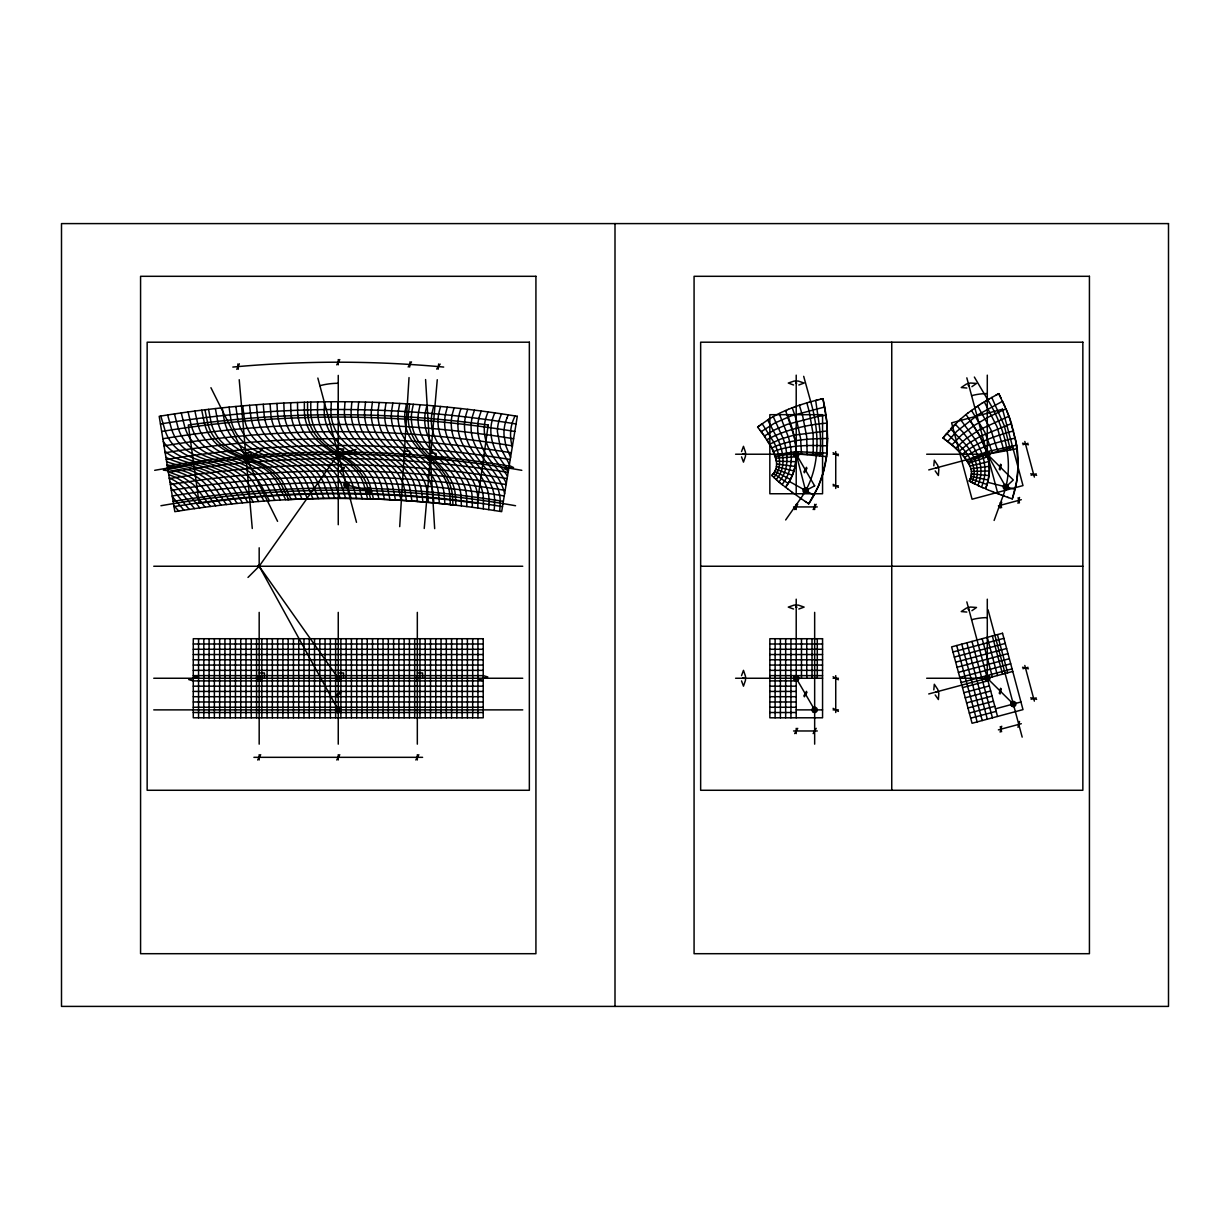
<?xml version="1.0" encoding="UTF-8"?>
<svg xmlns="http://www.w3.org/2000/svg" width="1230" height="1230" viewBox="0 0 1230 1230"><rect width="100%" height="100%" fill="white"/><g stroke="black" fill="none" stroke-linecap="round" stroke-linejoin="round"><path stroke-width="1.5" d="M310.79 402.072L310.775 410.882A39.606 39.606 0 0 0 313.665 425.765C324.12 453.486 362.343 456.745 370.23 486.25A39.591 39.591 0 0 1 370.645 487.741L373.505 498.98M820.348 399.273L822.962 398.674L826.745 421.137L827.698 439.402L826.514 456.591L823.301 472.289L818.073 486.988L808.725 503.839L806.327 502.194M827.206 426.026L826.852 453.947A124.261 124.261 0 0 1 825.991 460.082A118.188 118.188 0 0 1 824.669 466.893A113.099 113.099 0 0 1 822.962 473.535L822.716 474.349A109.163 109.163 0 0 1 820.871 479.977L820.579 480.761A106.964 106.964 0 0 1 818.734 485.45L813.999 495.244M477.824 508.052L477.855 500.856A39.591 39.591 0 0 0 477.84 499.303C477.624 468.753 441.462 455.976 438.31 426.533A39.606 39.606 0 0 1 439.264 411.389L440.555 406.469M317.648 401.933L317.509 410.513A39.606 39.606 0 0 0 320.2 425.442C330.286 453.286 368.447 457.053 375.95 486.665A39.591 39.591 0 0 1 376.349 488.172L378.994 499.18M483.298 508.82L483.436 501.84A39.591 39.591 0 0 0 483.421 500.287C483.621 469.737 447.643 456.484 444.876 426.979A39.606 39.606 0 0 1 446.044 411.865L447.351 407.13M988.336 490.032L985.522 488.879L988.29 480.1L989.366 471.274L988.859 461.834L986.768 452.363L979.403 435.097L966.027 414.51M324.489 401.826L324.243 410.19A39.606 39.606 0 0 0 326.734 425.149C336.451 453.132 374.566 457.406 381.669 487.126A39.591 39.591 0 0 1 382.038 488.633L384.483 499.411M488.771 509.635L488.987 502.855A39.591 39.591 0 0 0 489.017 501.302C489.617 470.752 453.809 457.007 451.456 427.487A39.606 39.606 0 0 1 452.809 412.373L454.147 407.822M954.295 446.921L963.782 456.376L969.501 465.063A25.984 25.984 0 0 1 969.947 466.093A22.155 22.155 0 0 1 970.87 468.784A18.02 18.02 0 0 1 971.377 471.398A15.606 15.606 0 0 1 971.469 473.596L971.408 474.519A14.345 14.345 0 0 1 971.3 475.441M826.514 456.591L801.514 454.316L800.592 438.464L796.809 421.229L792.258 407.776L788.43 409.313M972.33 423.704L980.448 437.05A99.522 99.522 0 0 1 982.693 441.601A87.96 87.96 0 0 1 984.846 446.721A77.521 77.521 0 0 1 986.583 451.748A68.972 68.972 0 0 1 987.905 456.684A62.115 62.115 0 0 1 988.812 461.527A56.841 56.841 0 0 1 989.304 466.308A53.028 53.028 0 0 1 989.381 470.982L989.366 471.567A50.492 50.492 0 0 1 989.043 475.579L987.121 484.528A50.415 50.415 0 0 1 985.753 488.341L982.924 487.772M787.707 488.894L785.524 487.234L788.492 482.96A51.199 51.199 0 0 0 789.368 481.484C800.914 461.342 796.025 436.589 787.877 416.171M979.126 486.081L969.225 480.961A15.283 15.283 0 0 0 970.378 478.701A14.453 14.453 0 0 0 971.131 476.348A14.268 14.268 0 0 0 971.408 474.519L971.469 473.596M331.331 401.749L330.993 409.898A39.606 39.606 0 0 0 333.269 424.888C342.617 453.009 380.67 457.791 387.373 487.603A39.591 39.591 0 0 1 387.727 489.11L389.971 499.688M494.245 510.481L494.552 503.885A39.591 39.591 0 0 0 494.598 502.332C495.598 471.797 459.989 457.575 458.021 428.025A39.606 39.606 0 0 1 459.59 412.942L460.927 408.56M338.173 401.733L337.743 409.667A39.606 39.606 0 0 0 339.818 424.688C348.782 452.917 386.774 458.221 393.077 488.11A39.591 39.591 0 0 1 393.416 489.632L395.46 499.98M499.718 511.342L500.103 504.946A39.591 39.591 0 0 0 500.164 503.393C501.579 472.889 466.155 458.19 464.586 428.609A39.606 39.606 0 0 1 466.355 413.541L467.707 409.329M399.704 526.64L409.021 377.595M409.682 367.063L410.021 361.805M409.359 456.607L409.698 451.349L404.424 451.026M807.188 454.608L806.665 436.496L802.744 416.355L799.362 405.224L794.442 406.961M345.015 401.749L344.492 409.467A39.606 39.606 0 0 0 346.368 424.519C354.963 452.871 392.862 458.682 398.766 488.648A39.591 39.591 0 0 1 399.089 490.17L400.949 500.303M351.857 401.81L351.242 409.313A39.606 39.606 0 0 0 352.918 424.396C361.128 452.855 398.951 459.174 404.47 489.217A39.591 39.591 0 0 1 404.747 490.755L406.454 500.656M424.227 528.485L437.265 379.716M438.188 369.215L438.649 363.957M435.635 458.713L436.096 453.47L430.838 453.009M813.261 455.069L813.138 434.159L809.171 411.343L806.849 402.856L800.745 404.762M358.699 401.918L358.007 409.206A39.606 39.606 0 0 0 359.483 424.304C367.309 452.886 405.039 459.713 410.144 489.817A39.591 39.591 0 0 1 410.42 491.354L411.942 501.056M741.536 451.579L743.474 446.321L745.442 452.04A29.781 29.781 0 0 1 745.442 456.392L743.474 462.126L741.536 456.853M741.536 675.624L743.474 670.35L745.442 676.085A29.781 29.781 0 0 1 745.442 680.436L743.474 686.171L741.536 680.897M365.541 402.072L364.772 409.144A39.606 39.606 0 0 0 366.048 424.258C373.49 452.932 411.127 460.266 415.817 490.447A39.591 39.591 0 0 1 416.078 491.985L417.431 501.471M819.687 455.746C822.562 437.357 817.673 416.924 815.736 400.411M372.382 402.256L371.537 409.129A39.606 39.606 0 0 0 372.598 424.258C379.655 453.04 417.201 460.866 421.49 491.108A39.591 39.591 0 0 1 421.721 492.646L422.92 501.917M379.209 402.487L378.302 409.16A39.606 39.606 0 0 0 379.163 424.304C385.836 453.163 423.274 461.496 427.164 491.8A39.591 39.591 0 0 1 427.363 493.338L428.424 502.394M386.036 402.763L385.067 409.236A39.606 39.606 0 0 0 385.728 424.381C392.016 453.332 429.332 462.173 432.822 492.523A39.591 39.591 0 0 1 433.006 494.06L433.913 502.901M392.862 403.086L391.847 409.344A39.606 39.606 0 0 0 392.309 424.504C398.197 453.532 435.389 462.88 438.464 493.261A39.591 39.591 0 0 1 438.633 494.814L439.402 503.439M399.688 403.44L398.612 409.498A39.606 39.606 0 0 0 398.874 424.673C404.378 453.778 441.447 463.618 444.122 494.045A39.591 39.591 0 0 1 444.261 495.582L444.891 504.008M406.515 403.84L405.393 409.713A39.606 39.606 0 0 0 405.439 424.873C410.559 454.055 447.489 464.371 449.75 494.844A39.591 39.591 0 0 1 449.873 496.397L450.395 504.608M413.326 404.286L412.158 409.959A39.606 39.606 0 0 0 412.019 425.119C416.739 454.362 453.532 465.186 455.377 495.675A39.591 39.591 0 0 1 455.484 497.228L455.884 505.238M420.137 404.762L418.938 410.251A39.606 39.606 0 0 0 418.584 425.411C422.92 454.716 459.559 466.032 461.004 496.551A39.591 39.591 0 0 1 461.096 498.089L461.373 505.884M426.948 405.3L425.718 410.589A39.606 39.606 0 0 0 425.165 425.734C429.101 455.1 465.586 466.908 466.616 497.443A39.591 39.591 0 0 1 466.693 498.98L466.846 506.576M1007.57 497.274L1012.229 498.903L1012.505 498.119L1016.549 482.283L1018.133 465.939L1016.164 442.047L1009.277 417.139M433.76 405.869L432.499 410.974A39.606 39.606 0 0 0 431.73 426.118C435.282 455.53 471.613 467.815 472.228 498.365A39.591 39.591 0 0 1 472.274 499.903L472.335 507.298M999.252 469.291L1000.59 464.187M1000.005 470.029L1001.343 464.925M999.252 693.32L1000.59 688.231M1000.005 694.058L1001.343 688.969M1000.144 508.082L1001.727 502.194M1017.979 503.301L1019.547 497.427M1000.144 732.111L1001.727 726.238M1017.979 727.345L1019.547 721.457M785.709 410.943L794.042 435.866A99.522 99.522 0 0 1 795.026 440.847A87.96 87.96 0 0 1 795.779 446.336A77.521 77.521 0 0 1 796.164 451.641A68.972 68.972 0 0 1 796.164 456.76A62.115 62.115 0 0 1 795.779 461.68A56.841 56.841 0 0 1 795.026 466.416A53.028 53.028 0 0 1 793.888 470.952L793.719 471.505A50.63 50.63 0 0 1 792.581 474.78L789.66 480.991M474.488 410.144L473.135 414.187A39.606 39.606 0 0 0 471.151 429.224C471.982 455.469 499.395 469.107 504.623 493.691M1012.229 498.903L1012.505 498.119A106.764 106.764 0 0 0 1014.012 493.291L1014.458 491.677A106.164 106.164 0 0 0 1015.473 487.618L1017.133 478.547A107.041 107.041 0 0 0 1017.779 472.704A109.347 109.347 0 0 0 1018.133 465.939A112.822 112.822 0 0 0 1018.102 459.959L1018.071 459.098A118.188 118.188 0 0 0 1017.579 452.163A124.261 124.261 0 0 0 1016.826 446.029L1011.198 422.659M481.253 411.005L479.9 414.879A39.606 39.606 0 0 0 477.717 429.885C478.424 443.523 485.835 455.746 494.491 465.863A83.194 83.194 0 0 1 506.422 483.344M994.117 520.444L1003.127 495.675C1015.227 463.572 1004.833 427.963 987.736 399.765L974.36 377.057M488.018 411.912L486.665 415.617A39.606 39.606 0 0 0 484.282 430.592C484.82 444.507 492.323 457.007 501.071 467.385A94.249 94.249 0 0 1 507.513 476.133M494.768 412.849L493.415 416.401A39.606 39.606 0 0 0 490.847 431.346C491.17 446.106 499.411 459.036 508.497 470.091M501.517 413.849L500.18 417.231A39.591 39.591 0 0 0 497.397 431.638L500.379 447.659L509.435 464.371M506.929 418.108L508.267 414.864M515.001 415.94L513.679 419.015A39.529 39.529 0 0 0 510.911 428.916A43.465 43.465 0 0 0 512.357 446.921M236.79 369.338L239.358 363.819M772.286 475.856L771.825 475.38A15.283 15.283 0 0 0 773.532 473.488L773.716 473.243A14.852 14.852 0 0 0 774.716 471.674L775.131 470.859A14.268 14.268 0 0 0 775.607 469.722L775.807 469.137A15.467 15.467 0 0 0 776.376 466.693A18.02 18.02 0 0 0 776.561 464.033A22.155 22.155 0 0 0 776.376 461.204A25.984 25.984 0 0 0 776.207 460.082L772.056 448.412L763.061 434.159M774.792 471.551L775.131 470.859A14.299 14.299 0 0 0 775.607 469.722A14.545 14.545 0 0 0 775.807 469.137L792.366 475.303M803.851 471.874L806.465 467.292M804.389 472.781L807.003 468.2M803.851 695.903L806.465 691.322M804.389 696.81L807.003 692.244M336.728 364.833L339.772 359.56M257.654 759.971L260.699 754.697M336.728 759.971L339.772 754.697M415.802 759.971L418.846 754.697M794.688 509.574L797.732 504.3M813.138 509.574L816.182 504.3M794.688 733.603L797.732 728.329M813.138 733.603L816.182 728.329M789.091 481.976L788.184 483.452A50.415 50.415 0 0 1 785.524 487.234L784.848 486.711M812.338 498.15L811.462 499.595A106.257 106.257 0 0 1 808.725 503.839L808.048 503.377M408.16 366.971L411.527 361.897M785.663 519.952L800.776 498.365C820.764 470.49 819.949 433.391 810.739 401.733L803.682 376.334M436.681 369.077L440.171 364.095M247.999 577.423L259.176 566.246L338.25 454.224L356.07 449.442M947.361 441.293L942.995 438.049L958.739 420.675M942.995 438.049L944.348 436.22M771.948 475.503L771.825 475.38A15.759 15.759 0 0 0 773.532 473.488L773.716 473.243M945.04 435.312L946.454 433.529M949.545 443L951.897 444.876L961.537 435.036L973.73 425.765L988.582 416.985L1005.956 408.791L1009.615 418.062M948.192 431.438L948.96 430.546M954.772 447.336L955.71 448.166L965.965 438.726L979.526 429.731L1008.938 416.232L1007.109 411.558M950.544 428.778L966.642 445.614A80.78 80.78 0 0 1 969.102 449.073A67.496 67.496 0 0 1 971.516 452.948A55.75 55.75 0 0 1 973.514 456.714A46.325 46.325 0 0 1 975.083 460.404A38.945 38.945 0 0 1 976.251 464.018A33.395 33.395 0 0 1 977.004 467.538A29.459 29.459 0 0 1 977.327 470.982A26.983 26.983 0 0 1 977.25 474.334A25.784 25.784 0 0 1 976.743 477.594A26.122 26.122 0 0 1 975.82 480.776A26.799 26.799 0 0 1 974.498 483.867L974.698 483.974M951.098 428.194L954.203 424.98M955.71 448.166L959.123 451.364L968.348 443.599L980.11 436.419L1011.49 423.581M340.341 470.844L344.077 467.123M340.618 471.874L344.339 468.138M955.064 424.119L962.767 431.991L970.824 442.677A85.685 85.685 0 0 1 973.222 446.505A73.139 73.139 0 0 1 975.544 450.78A61.961 61.961 0 0 1 977.45 454.977A52.921 52.921 0 0 1 978.942 459.082A45.771 45.771 0 0 1 980.018 463.11A40.344 40.344 0 0 1 980.679 467.046A36.454 36.454 0 0 1 980.925 470.89A33.994 33.994 0 0 1 980.756 474.657A32.81 32.81 0 0 1 980.172 478.347A33.133 33.133 0 0 1 979.172 481.945A33.81 33.81 0 0 1 977.758 485.45M958.723 420.691L965.673 414.787M988.812 461.527L969.947 466.093A28.152 28.152 0 0 0 968.61 463.326A36.347 36.347 0 0 0 966.872 460.466A47.094 47.094 0 0 0 964.704 457.514A60.777 60.777 0 0 0 962.121 454.485C976.651 441.908 995.485 435.989 1013.643 430.854M768.658 419.276L757.588 427.133L760.986 431.407M757.88 426.902L759.371 425.718M966.027 414.51L967.826 413.111M964.704 457.514C979.418 446.505 997.776 442.093 1015.365 438.049M967.81 413.126L979.295 404.993M760.278 425.026L761.186 424.335M762.108 423.658L774.3 443.031A76.506 76.506 0 0 1 775.7 446.152A63.253 63.253 0 0 1 777.222 450.134A50.722 50.722 0 0 1 778.359 453.916A40.759 40.759 0 0 1 779.128 457.514A33.056 33.056 0 0 1 779.497 460.912A27.321 27.321 0 0 1 779.497 464.141A23.309 23.309 0 0 1 779.128 467.154A20.802 20.802 0 0 1 778.359 469.998A19.619 19.619 0 0 1 777.222 472.643A19.941 19.941 0 0 1 775.7 475.103A20.618 20.618 0 0 1 773.808 477.363L776.022 479.408M764.43 436.035L774.669 429.839L787.092 424.427L817.658 416.478L825.991 415.156L827.114 425.057M974.929 407.93L976.881 406.592M966.872 460.466L986.583 451.748L1016.687 445.152M979.28 405.008L980.126 404.455M766.92 439.679C784.356 430.254 806.296 424.658 826.944 423.12M980.095 404.47L989.105 398.966M981.755 403.409L982.601 402.887M768.658 419.292L776.561 414.802M967.795 461.896L987.29 454.224L1017.179 448.673M985.999 400.796L986.906 400.257M767.274 440.202L769.734 444.184L780.65 439.064L793.888 435.159L827.513 430.9M989.074 398.981L998.76 393.646L1006.74 410.635M335.975 694.858L340.526 692.229M335.975 695.919L340.526 693.274M991.764 397.444L1004.234 425.549L1010.384 449.611M995.931 395.153L998.76 393.646L1001.189 398.412M968.625 463.326L987.905 456.684M776.914 414.618L781.158 412.527M795.779 461.68L776.376 461.204A28.152 28.152 0 0 0 775.807 458.175A36.347 36.347 0 0 0 774.854 454.962A47.094 47.094 0 0 0 773.532 451.564A60.777 60.777 0 0 0 771.825 447.966C789.107 439.571 808.833 438.726 827.698 438.48M262.62 450.026L246.123 458.252C233.485 454.024 220.862 447.32 213.267 435.989A39.606 39.606 0 0 1 207.424 421.982L204.933 409.79L205.887 409.682M781.527 412.342L787.615 409.636M773.532 451.564C790.598 444.722 809.463 445.214 827.513 445.86M787.6 409.651L788.461 409.298M792.258 407.776L794.027 407.115M971.915 386.666L976.512 383.437L970.47 383.022A29.781 29.781 0 0 0 966.273 384.144L961.245 387.527L966.826 388.034M971.915 610.695L976.512 607.466L970.47 607.051A29.781 29.781 0 0 0 966.273 608.173L961.245 611.571L966.826 612.063M799.362 405.224L800.761 404.747M774.854 454.962L796.164 451.641L826.944 453.071M806.849 402.856L815.229 400.534M775.377 456.591L786.739 454.608L801.514 454.316M809.294 402.133L810.278 401.856M928.742 469.906L1012.751 447.397M1022.945 444.676L1028.034 443.307M1031.124 475.226L1036.214 473.858M998.391 505.822L1021.3 499.688M952.973 651.977L1003.88 638.339M954.326 657.081L1005.248 643.428M955.695 662.171L1006.617 648.518M957.063 667.26L1007.985 653.607M958.431 672.349L1009.338 658.711M959.784 677.438L1010.706 663.8M961.153 682.527L1012.075 668.889M928.742 693.951L1012.751 671.442M1022.945 668.705L1028.034 667.337M962.521 687.632L987.982 680.805M963.889 692.721L989.335 685.894M965.242 697.81L990.704 690.983M966.611 702.899L992.072 696.072M967.979 707.988L993.44 701.177M969.332 713.077L994.793 706.266M995.485 708.803L1020.946 701.992M1031.124 699.255L1036.214 697.887M970.701 718.182L996.162 711.355M998.391 729.851L1021.3 723.717M970.87 468.784L989.304 466.308M815.736 400.396L817.258 400.027M816.766 400.15L818.826 399.642M818.796 399.642L820.379 399.273M820.871 399.15L821.917 398.904M775.807 458.175L796.164 456.76M822.962 398.674L824.669 407.007L791.028 415.909L774.546 423.182L761.201 431.684L760.325 430.562M971.377 471.398L989.381 470.982M798.839 384.99L804.113 383.053L798.378 381.085A29.781 29.781 0 0 0 794.027 381.085L788.292 383.053L793.565 384.99M798.839 609.019L804.113 607.097L798.378 605.129A29.781 29.781 0 0 0 794.027 605.129L788.292 607.097L793.565 609.019M245.662 453.009L250.905 452.548L251.366 457.791M264.496 456.638L246.123 458.252C259.899 462.834 273.813 470.552 280.917 483.759A39.591 39.591 0 0 1 281.624 485.143L288.65 499.58A1010.476 1010.476 0 0 1 452.948 504.884L453.778 504.992M448.796 457.13L430.377 458.252C420.414 449.411 411.42 438.31 408.852 424.904A39.606 39.606 0 0 1 408.96 409.744L409.529 404.024M287.205 499.657L288.65 499.58M338.25 448.95L343.524 448.95L343.524 454.224M307.562 402.164L307.577 410.958A39.606 39.606 0 0 0 310.498 425.841C315.68 438.464 326.719 447.551 338.25 454.224L356.7 454.224M735.586 454.224L822.562 454.224M833.11 454.224L838.383 454.224M926.667 454.224L987.29 454.224L1013.305 479.992L1005.802 486.942L987.29 454.224L987.29 375.15M833.11 485.85L838.383 485.85M793.565 506.929L817.289 506.929M153.75 566.246L522.75 566.246M700.654 566.246L1082.846 566.246M193.279 643.997L483.221 643.997M769.842 643.997L822.562 643.997M193.279 649.271L483.221 649.271M769.842 649.271L822.562 649.271M193.279 654.529L483.221 654.529M769.842 654.529L822.562 654.529M193.279 659.803L483.221 659.803M769.842 659.803L822.562 659.803M193.279 665.076L483.221 665.076M769.842 665.076L822.562 665.076M193.279 670.35L483.221 670.35M769.842 670.35L822.562 670.35M259.176 672.979L264.45 672.979L264.45 678.253M338.25 672.979L343.524 672.979L343.524 678.253M417.324 672.979L422.597 672.979L422.597 678.253M769.842 675.624L822.562 675.624M153.75 678.253L522.75 678.253M735.586 678.253L822.562 678.253M833.11 678.253L838.383 678.253M926.667 678.253L987.29 678.253L1013.305 704.037M769.842 680.897L796.21 680.897M193.279 686.171L483.221 686.171M769.842 686.171L796.21 686.171M193.279 691.429L483.221 691.429M769.842 691.429L796.21 691.429M193.279 696.703L483.221 696.703M769.842 696.703L796.21 696.703M193.279 701.976L483.221 701.976M769.842 701.976L796.21 701.976M193.279 707.25L483.221 707.25M769.842 707.25L796.21 707.25M153.75 709.879L522.75 709.879M796.21 709.879L822.562 709.879M833.11 709.879L838.383 709.879M193.279 712.524L483.221 712.524M769.842 712.524L796.21 712.524M793.565 730.974L817.289 730.974M253.903 757.326L422.597 757.326M776.576 464.033L795.026 466.416M971.454 473.919L989.043 475.579M448.766 459.866L430.377 458.252C441.263 467.861 451.056 480.407 452.425 495.336A39.591 39.591 0 0 1 452.532 496.889L452.948 504.884L450.995 504.669M167.249 465.509C184.5 467.477 203.15 472.351 214.143 486.803A39.591 39.591 0 0 1 215.05 488.064L226.428 504.561M168.11 470.706L163.39 470.152L171.969 466.078L167.157 464.863M776.376 466.693L793.888 470.952M167.557 467.369C182.67 469.614 198.645 474.688 208.331 487.249A39.591 39.591 0 0 1 209.254 488.51L221.093 505.176M167.895 469.445C180.871 471.843 194.14 477.117 202.535 487.741A39.591 39.591 0 0 1 203.473 488.971L215.757 505.807M988.29 480.1L971.131 476.348A14.606 14.606 0 0 1 970.378 478.701A15.759 15.759 0 0 1 969.225 480.961L972.33 482.744M1015.119 489.248L987.767 482.329M346.43 484.774L368.431 490.616M168.279 471.767L183.009 477.24L192.803 484.082A40.206 40.206 0 0 1 196.723 488.249A39.591 39.591 0 0 1 197.676 489.479L210.438 506.483M1022.545 443.2L1028.418 444.783M1030.725 473.75L1036.613 475.334M1022.545 667.244L1028.418 668.812M1030.725 697.794L1036.613 699.363M987.121 484.528L970.378 478.701M168.741 474.534L176.982 477.947L185.299 483.298A40.652 40.652 0 0 1 190.911 488.802A39.591 39.591 0 0 1 191.88 490.017L205.118 507.175M1008.339 497.535L1003.865 495.936M1003.495 495.813L1001.374 495.029M1003.895 495.951L1002.773 495.552M1001.02 494.906L998.96 494.137M999.283 494.26L997.914 493.753M995.608 492.876L997.622 493.645M995.623 492.892L993.702 492.154M993.117 491.923L992.149 491.539M992.195 491.554L989.166 490.355M982.97 487.787L978.649 485.865M509.251 465.509L513.54 467.554L504.1 468.676L508.39 470.706M973.945 483.59L972.684 482.929M790.46 479.469L774.854 471.413M165.912 457.329C185.576 467.692 212.206 465.555 225.767 486.004A39.591 39.591 0 0 1 226.628 487.28L237.144 503.439M814.014 495.26L789.399 481.499M833.11 452.702L838.383 455.746M833.11 484.328L838.383 487.372M833.11 676.731L838.383 679.775M833.11 708.357L838.383 711.401M338.25 454.224C350.827 461.465 362.927 471.797 367.263 486.158A39.591 39.591 0 0 1 367.678 487.664L370.568 498.873M788.184 483.452L773.532 473.488M805.312 501.502L806.357 502.224M805.342 501.533L801.407 498.811M800.499 498.165L801.437 498.827M800.776 498.365L791.49 491.723M944.486 439.141L946.224 440.432M791.536 491.754L787.677 488.863M946.516 440.648L954.326 446.936M164.928 451.333C184.7 467.738 216.526 462.296 231.563 485.65A39.591 39.591 0 0 1 232.424 486.942L242.51 502.901M949.253 442.754L947.654 441.509L956.663 431.423L978.265 414.602L1002.573 401.257L1005.141 406.884M783.956 486.004L782.034 484.482A41.697 41.697 0 0 0 784.494 481.084A41.02 41.02 0 0 0 786.585 477.486A40.682 40.682 0 0 0 788.292 473.704A41.866 41.866 0 0 0 789.614 469.722A44.311 44.311 0 0 0 790.567 465.555A48.17 48.17 0 0 0 791.136 461.204M782.249 484.651L781.05 483.682M781.219 483.836L780.051 482.867M946.7 433.237L963.244 449.073A76.506 76.506 0 0 1 965.412 451.733A63.253 63.253 0 0 1 967.902 455.177A50.722 50.722 0 0 1 969.978 458.544A40.759 40.759 0 0 1 971.654 461.819A33.056 33.056 0 0 1 972.899 465.017A27.321 27.321 0 0 1 973.73 468.123A23.309 23.309 0 0 1 974.145 471.136A20.802 20.802 0 0 1 974.145 474.073A19.619 19.619 0 0 1 973.73 476.933A19.941 19.941 0 0 1 972.899 479.7A20.618 20.618 0 0 1 971.654 482.375M951.897 444.876L953.819 446.505M780.066 482.883L778.913 481.914A33.81 33.81 0 0 0 781.188 478.901A33.133 33.133 0 0 0 783.08 475.672A32.81 32.81 0 0 0 784.602 472.274A33.994 33.994 0 0 0 785.739 468.676A36.454 36.454 0 0 0 786.493 464.894A40.344 40.344 0 0 0 786.877 460.912A45.771 45.771 0 0 0 786.877 456.76A52.921 52.921 0 0 0 786.493 452.394A61.961 61.961 0 0 0 785.739 447.858A73.139 73.139 0 0 0 784.602 443.123A85.685 85.685 0 0 0 783.295 438.803L773.224 416.601M779.097 482.083L778.206 481.314M777.668 480.869L776.668 479.992M776.514 479.854L776.176 479.546A26.799 26.799 0 0 0 778.252 476.902A26.122 26.122 0 0 0 779.958 474.073A25.784 25.784 0 0 0 781.296 471.044A26.983 26.983 0 0 0 782.234 467.83A29.459 29.459 0 0 0 782.803 464.417A33.395 33.395 0 0 0 783.003 460.82A38.945 38.945 0 0 0 782.803 457.037A46.325 46.325 0 0 0 782.234 453.071A55.75 55.75 0 0 0 781.296 448.904A67.496 67.496 0 0 0 779.958 444.553A80.78 80.78 0 0 0 778.482 440.571L767.628 419.922M170.955 488.11L173.307 490.463A39.591 39.591 0 0 1 174.491 491.8L189.236 509.405M774.085 477.64L772.317 475.872M959.123 451.364L960.645 452.901A73.154 73.154 0 0 1 962.121 454.485M173.814 505.515L178.704 511.034M960.307 419.276L975.436 439.817A91.989 91.989 0 0 1 977.742 444.015A79.996 79.996 0 0 1 979.987 448.704A69.249 69.249 0 0 1 981.801 453.316A60.485 60.485 0 0 1 983.216 457.837A53.505 53.505 0 0 1 984.215 462.28A48.17 48.17 0 0 1 984.784 466.631A44.311 44.311 0 0 1 984.953 470.905A41.866 41.866 0 0 1 984.692 475.088A40.682 40.682 0 0 1 984.015 479.177A41.02 41.02 0 0 1 982.939 483.19A41.697 41.697 0 0 1 981.432 487.126M172.385 496.751L183.962 510.204M194.525 508.636L180.287 491.17A41.513 41.513 0 0 0 169.971 482.206M186.084 490.57L199.814 507.898M968.364 418.246L969.148 419.276M762.431 433.298L761.201 431.684L764.03 435.482M971.454 410.39L984.861 432.237L992.441 452.948M163.313 441.462C180.364 468.03 220.447 458.59 237.375 485.327A39.591 39.591 0 0 1 238.205 486.634L247.876 502.409M970.393 420.998L971.854 423.028M259.176 547.796L259.176 566.246L338.25 678.253M764.783 436.558L765.506 437.588M231.778 503.993L220.846 487.664A39.591 39.591 0 0 0 219.955 486.388C211.114 474.273 196.277 468.522 182.009 465.863A89.606 89.606 0 0 1 166.603 461.665M977.666 406.069L990.75 429.485L998.007 451.748M984.277 401.841L997.038 426.81L1003.988 450.641M253.272 501.948L243.986 486.342A39.591 39.591 0 0 0 243.171 485.035C227.243 458.959 189.666 466.662 171.77 443.046A39.606 39.606 0 0 1 164.789 429.577L160.822 416.048M769.734 444.184L770.81 446.06A73.154 73.154 0 0 1 771.825 447.966M796.21 678.253L814.66 709.879M258.654 501.502L249.767 486.096A39.591 39.591 0 0 0 248.967 484.774C233.393 458.498 195.724 465.678 178.15 441.831A39.606 39.606 0 0 1 171.339 428.271L167.634 414.971M264.05 501.087L255.548 485.881A39.591 39.591 0 0 0 254.764 484.543C239.527 458.052 201.782 464.74 184.515 440.663A39.606 39.606 0 0 1 177.904 427.01L174.445 413.926M259.176 566.246L338.25 709.879M269.462 500.702L261.329 485.696A39.591 39.591 0 0 0 260.56 484.343C245.677 457.652 207.839 463.833 190.911 439.525A39.606 39.606 0 0 1 184.469 425.795L181.256 412.926M274.874 500.349L267.095 485.527A39.591 39.591 0 0 0 266.357 484.174C251.843 457.299 213.912 462.972 197.307 438.434A39.606 39.606 0 0 1 191.065 424.611L188.082 411.973M510.604 457.268L505.899 445.998L504.008 435.097A39.821 39.821 0 0 1 506.914 418.092M280.286 500.026L272.875 485.404A39.591 39.591 0 0 0 272.137 484.036C257.993 456.976 219.986 462.126 203.719 437.373A39.606 39.606 0 0 1 197.646 423.474L194.894 411.051M210.93 387.696L277.58 521.336M779.19 413.48L788.476 437.25A91.989 91.989 0 0 1 789.629 441.893A79.996 79.996 0 0 1 790.567 446.997A69.249 69.249 0 0 1 791.136 451.933M285.714 499.734L278.641 485.312A39.591 39.591 0 0 0 277.934 483.928C264.143 456.668 226.074 461.327 210.13 436.358A39.606 39.606 0 0 1 204.257 422.382L201.72 410.19M291.141 499.457L284.407 485.25A39.591 39.591 0 0 0 283.715 483.867C270.277 456.422 232.163 460.558 216.557 435.374A39.606 39.606 0 0 1 210.868 421.321L208.546 409.359M296.568 499.226L290.157 485.22A39.591 39.591 0 0 0 289.496 483.821C276.427 456.207 238.251 459.836 222.999 434.436A39.606 39.606 0 0 1 217.495 420.306L215.388 408.575M302.011 499.011L295.923 485.22A39.591 39.591 0 0 0 295.262 483.805C282.577 456.023 244.355 459.144 229.441 433.544A39.606 39.606 0 0 1 224.121 419.338L222.215 407.837M785.524 410.528L785.878 411.327M307.454 498.827L301.673 485.25A39.591 39.591 0 0 0 301.043 483.836C288.727 455.869 250.474 458.483 235.899 432.683A39.606 39.606 0 0 1 230.763 418.415L229.057 407.13M312.912 498.673L307.423 485.312A39.591 39.591 0 0 0 306.808 483.882C294.877 455.761 256.578 457.852 242.356 431.868A39.606 39.606 0 0 1 237.421 417.524L235.883 406.484M787.231 414.572L787.707 415.771M318.37 498.55L313.173 485.404A39.591 39.591 0 0 0 312.574 483.959C301.012 455.684 262.697 457.268 248.829 431.1A39.606 39.606 0 0 1 244.078 416.693L242.725 405.869M935.184 470.921L938.398 475.503L938.828 469.46A29.781 29.781 0 0 0 937.691 465.263L934.308 460.235L933.816 465.816M935.184 694.95L938.398 699.547L938.828 693.505A29.781 29.781 0 0 0 937.691 689.292L934.308 684.264L933.816 689.861M323.828 498.458L318.908 485.512A39.591 39.591 0 0 0 318.339 484.082C307.162 455.654 268.832 456.714 255.302 430.362A39.606 39.606 0 0 1 250.751 415.894L249.567 405.285M329.286 498.396L324.659 485.666A39.591 39.591 0 0 0 324.09 484.22C313.296 455.638 274.951 456.192 261.775 429.67A39.606 39.606 0 0 1 257.424 415.14L256.409 404.762M1009.938 418.969L1010.891 421.736M334.745 498.365L330.393 485.85A39.591 39.591 0 0 0 329.84 484.389C319.431 455.669 281.086 455.715 268.263 429.009A39.606 39.606 0 0 1 264.112 414.418L263.266 404.27M340.218 498.365L336.113 486.065A39.591 39.591 0 0 0 335.59 484.605C325.566 455.746 287.22 455.269 274.767 428.394A39.606 39.606 0 0 1 270.815 413.757L270.108 403.84M345.692 498.381L341.848 486.311A39.591 39.591 0 0 0 341.34 484.835C331.7 455.853 293.37 454.869 281.27 427.825A39.606 39.606 0 0 1 277.503 413.126L276.95 403.44M351.18 498.442L347.567 486.573A39.591 39.591 0 0 0 347.075 485.097C337.835 455.992 299.52 454.485 287.774 427.287A39.606 39.606 0 0 1 284.207 412.542L283.792 403.071M356.654 498.534L353.271 486.88A39.591 39.591 0 0 0 352.81 485.404C343.954 456.161 305.67 454.147 294.293 426.795A39.606 39.606 0 0 1 290.926 412.004L290.649 402.763M362.143 498.642L358.991 487.218A39.591 39.591 0 0 0 358.545 485.727C350.073 456.376 311.82 453.855 300.812 426.333A39.606 39.606 0 0 1 297.645 411.512L297.491 402.487M1024.805 441.447L1034.353 477.086M1018.071 497.812L1019.439 502.916M966.826 377.841L997.53 492.415M1000.251 502.593L1001.62 507.683M1024.805 665.476L1034.353 701.115M997.422 634.619L1007.662 672.795M988.059 609.834L1022.176 737.124M992.333 635.971L1002.573 674.163M987.244 637.34L997.484 675.531M982.155 638.708L992.379 676.9M966.826 601.885L997.53 716.444M1000.251 726.623L1001.62 731.727M971.977 641.43L992.441 717.813M966.872 642.798L987.336 719.181M961.783 644.166L982.247 720.534M956.694 645.519L977.158 721.902M317.847 378.056L356.5 522.32M367.616 498.78L364.695 487.572A39.591 39.591 0 0 0 364.28 486.081C356.208 456.622 317.97 453.578 307.346 425.934A39.606 39.606 0 0 1 304.379 411.051L304.333 402.256M824.669 407.007L825.699 413.126M825.853 414.141L825.991 415.156M237.851 363.957L238.312 369.215M239.22 379.716L252.273 528.485M425.58 379.563L434.667 528.623M987.29 599.179L987.29 678.253M891.75 342.201L891.75 790.275M835.739 451.579L835.739 488.479M835.739 675.624L835.739 712.524M817.289 638.724L817.289 678.253M814.66 504.3L814.66 509.574M814.66 612.371L814.66 744.15M812.015 638.724L812.015 678.253M806.742 638.724L806.742 678.253M801.483 638.724L801.483 678.253M796.21 375.15L796.21 493.753M796.21 504.3L796.21 509.574M796.21 599.179L796.21 717.797M796.21 728.329L796.21 733.603M790.936 638.724L790.936 717.797M785.663 638.724L785.663 717.797M780.389 638.724L780.389 717.797M775.115 638.724L775.115 717.797M615 223.599L615 1006.401M477.947 638.724L477.947 717.797M472.674 638.724L472.674 717.797M467.4 638.724L467.4 717.797M462.126 638.724L462.126 717.797M456.853 638.724L456.853 717.797M451.579 638.724L451.579 717.797M446.321 638.724L446.321 717.797M441.047 638.724L441.047 717.797M435.774 638.724L435.774 717.797M430.5 638.724L430.5 717.797M425.226 638.724L425.226 717.797M419.953 638.724L419.953 717.797M417.324 612.371L417.324 744.15M417.324 754.697L417.324 759.971M414.679 638.724L414.679 717.797M409.421 638.724L409.421 717.797M404.147 638.724L404.147 717.797M398.874 638.724L398.874 717.797M393.6 638.724L393.6 717.797M388.326 638.724L388.326 717.797M383.053 638.724L383.053 717.797M377.779 638.724L377.779 717.797M372.521 638.724L372.521 717.797M367.247 638.724L367.247 717.797M361.974 638.724L361.974 717.797M356.7 638.724L356.7 717.797M351.426 638.724L351.426 717.797M346.153 638.724L346.153 717.797M340.879 638.724L340.879 717.797M338.25 359.56L338.25 364.833M338.25 375.381L338.25 524.718M338.25 612.371L338.25 744.15M338.25 754.697L338.25 759.971M335.621 638.724L335.621 717.797M330.347 638.724L330.347 717.797M325.074 638.724L325.074 717.797M319.8 638.724L319.8 717.797M314.526 638.724L314.526 717.797M309.253 638.724L309.253 717.797M303.979 638.724L303.979 717.797M298.721 638.724L298.721 717.797M293.447 638.724L293.447 717.797M288.174 638.724L288.174 717.797M282.9 638.724L282.9 717.797M277.626 638.724L277.626 717.797M272.353 638.724L272.353 717.797M267.079 638.724L267.079 717.797M261.821 638.724L261.821 717.797M259.176 612.371L259.176 744.15M259.176 754.697L259.176 759.971M256.547 638.724L256.547 717.797M251.274 638.724L251.274 717.797M246 638.724L246 717.797M240.726 638.724L240.726 717.797M235.453 638.724L235.453 717.797M230.179 638.724L230.179 717.797M224.921 638.724L224.921 717.797M219.647 638.724L219.647 717.797M214.374 638.724L214.374 717.797M209.1 638.724L209.1 717.797M203.826 638.724L203.826 717.797M198.553 638.724L198.553 717.797M154.688 470.321A1054.279 1054.279 0 0 1 521.812 470.321M172.246 495.967A1026.051 1026.051 0 0 1 504.254 495.967M168.387 472.412A1049.928 1049.928 0 0 1 508.113 472.412M169.402 478.578A1043.67 1043.67 0 0 1 507.098 478.578M170.386 484.559A1037.613 1037.613 0 0 1 506.114 484.559M171.324 490.355A1031.739 1031.739 0 0 1 505.176 490.355M173.138 501.394A1020.562 1020.562 0 0 1 503.362 501.394M173.999 506.622A1015.257 1015.257 0 0 1 285.345 494.629L286.221 494.583A1015.257 1015.257 0 0 1 502.501 506.622M166.265 459.513A1062.997 1062.997 0 0 1 510.235 459.513M167.342 466.062A1056.37 1056.37 0 0 1 509.159 466.062M164.036 445.86A1076.834 1076.834 0 0 1 512.464 445.86M165.174 452.778A1069.823 1069.823 0 0 1 511.326 452.778M160.454 423.981A1099.005 1099.005 0 0 1 516.047 423.981M161.668 431.469A1091.425 1091.425 0 0 1 514.832 431.469M162.867 438.756A1084.03 1084.03 0 0 1 513.633 438.756M169.233 478.009A44.096 44.096 0 0 1 186.191 490.478M319.892 385.697A70.94 70.94 0 0 1 338.25 383.283M971.608 395.66A60.624 60.624 0 0 1 987.29 393.6M971.608 619.705A60.624 60.624 0 0 1 987.29 617.629M160.946 505.73A1018.332 1018.332 0 0 1 515.555 505.73M232.824 367.063A1146.314 1146.314 0 0 1 443.676 367.063M774.685 471.736A14.545 14.545 0 0 1 773.685 473.304M791.136 461.204A53.505 53.505 0 0 0 791.32 456.653A60.485 60.485 0 0 0 791.136 451.933M813.922 495.367A106.964 106.964 0 0 1 812.261 498.288M244.801 458.206C247.384 462.711 248.045 453.824 244.801 458.113M257.87 566.138C260.575 570.72 260.898 561.68 257.87 566.138M257.87 678.161C260.837 682.619 260.622 673.656 257.87 678.161M336.943 678.161C339.372 682.804 340.279 673.825 336.943 678.161M336.943 709.787C339.28 714.43 340.372 705.59 336.943 709.695M345.123 484.682C347.829 489.202 348.213 480.315 345.123 484.682M367.124 490.524C369.784 494.998 370.353 486.234 367.124 490.432M416.001 678.161C419.03 682.635 418.692 673.61 416.001 678.161M742.966 454.178L744.012 454.301L742.966 454.147M742.966 678.222L744.012 678.33L742.982 678.145M795.687 383.022L796.733 383.13L795.687 382.945M794.888 454.131C797.563 458.652 798.147 449.673 794.888 454.131M795.687 607.051L796.733 607.128L795.687 607.051M794.888 678.161C797.424 682.788 798.024 673.871 794.888 678.161M804.297 490.524C807.064 495.029 807.311 486.158 804.297 490.432M813.338 709.787C815.982 714.338 816.366 705.59 813.353 709.695M429.07 458.144C431.838 462.695 431.991 453.885 429.07 458.144M336.943 454.101C339.649 458.698 339.88 449.75 336.943 454.101M935.846 467.815L936.891 467.954L935.861 467.784M935.846 691.844L936.891 691.983L935.861 691.813M968.348 385.436L969.394 385.605L968.379 385.328M968.348 609.465L969.394 609.603L968.364 609.434M985.983 454.101C988.397 458.744 989.274 449.934 985.983 454.101M985.983 678.13C988.443 682.681 989.289 674.086 986.014 677.945M1004.48 486.819C1006.586 491.462 1008.308 482.821 1004.495 486.726M1011.983 703.914C1014.765 708.495 1014.95 699.501 1011.983 703.914M488.172 425.011L477.332 503.331A1014.75 1014.75 0 0 0 199.168 503.331L188.328 425.011A1093.824 1093.824 0 0 1 488.172 425.011M517.307 416.309L501.671 511.665A1010.153 1010.153 0 0 0 174.829 511.665L159.193 416.309A1106.769 1106.769 0 0 1 517.307 416.309M814.66 485.85L805.604 490.616L796.21 454.224L814.66 485.85M197.846 676.946L188.728 679.575L193.279 680.897L483.221 680.897L478.655 679.575L487.772 676.946L483.221 675.624L193.279 675.624L197.846 676.946M1002.527 409.206L951.605 422.859L972.069 499.226L1022.991 485.589L1002.527 409.206M1002.527 633.25L951.605 646.888L972.069 723.271L1022.991 709.618L1002.527 633.25M1168.5 223.599L61.5 223.599L61.5 1006.401L1168.5 1006.401L1168.5 223.599M535.926 276.304L140.574 276.304L140.574 953.696L535.926 953.696L535.926 276.304M1089.426 276.304L694.074 276.304L694.074 953.696L1089.426 953.696L1089.426 276.304M529.346 342.201L147.154 342.201L147.154 790.275L529.346 790.275L529.346 342.201M1082.846 342.201L700.654 342.201L700.654 790.275L1082.846 790.275L1082.846 342.201M822.562 414.679L769.842 414.679L769.842 493.753L822.562 493.753L822.562 414.679M483.221 638.724L193.279 638.724L193.279 717.797L483.221 717.797L483.221 638.724M822.562 638.724L769.842 638.724L769.842 717.797L822.562 717.797L822.562 638.724M257.854 680.544A2.629 2.629 0 0 0 261.821 678.253A2.629 2.629 0 0 0 257.854 675.977A2.629 2.629 0 0 0 257.854 680.544M367.124 492.907A2.629 2.629 0 0 0 371.076 490.616A2.629 2.629 0 0 0 367.124 488.341A2.629 2.629 0 0 0 367.124 492.907M344.954 486.957A2.629 2.629 0 0 0 349.059 484.958A2.629 2.629 0 0 0 345.292 482.406A2.629 2.629 0 0 0 344.954 486.957M336.928 712.17A2.629 2.629 0 0 0 340.879 709.879A2.629 2.629 0 0 0 336.928 707.604A2.629 2.629 0 0 0 336.928 712.17M985.922 456.468A2.629 2.629 0 0 0 989.935 454.285A2.629 2.629 0 0 0 986.03 451.902A2.629 2.629 0 0 0 985.922 456.468M1004.433 489.202A2.629 2.629 0 0 0 1008.431 487.003A2.629 2.629 0 0 0 1004.541 484.635A2.629 2.629 0 0 0 1004.433 489.202M804.128 492.8A2.629 2.629 0 0 0 808.233 490.801A2.629 2.629 0 0 0 804.451 488.249A2.629 2.629 0 0 0 804.128 492.8M336.774 680.436A2.629 2.629 0 0 0 340.879 678.453A2.629 2.629 0 0 0 337.097 675.885A2.629 2.629 0 0 0 336.774 680.436M794.888 680.544A2.629 2.629 0 0 0 798.839 678.253A2.629 2.629 0 0 0 794.888 675.977A2.629 2.629 0 0 0 794.888 680.544M813.184 712.062A2.629 2.629 0 0 0 817.289 710.079A2.629 2.629 0 0 0 813.507 707.511A2.629 2.629 0 0 0 813.184 712.062M985.922 680.513A2.629 2.629 0 0 0 989.935 678.314A2.629 2.629 0 0 0 986.03 675.947A2.629 2.629 0 0 0 985.922 680.513M1011.936 706.281A2.629 2.629 0 0 0 1015.934 704.098A2.629 2.629 0 0 0 1012.044 701.715A2.629 2.629 0 0 0 1011.936 706.281M794.888 456.499A2.629 2.629 0 0 0 798.839 454.224A2.629 2.629 0 0 0 794.888 451.933A2.629 2.629 0 0 0 794.888 456.499M244.678 460.466A2.629 2.629 0 0 0 248.752 458.406A2.629 2.629 0 0 0 244.924 455.899A2.629 2.629 0 0 0 244.678 460.466M336.836 456.453A2.629 2.629 0 0 0 340.879 454.331A2.629 2.629 0 0 0 337.035 451.887A2.629 2.629 0 0 0 336.836 456.453M428.993 460.497A2.629 2.629 0 0 0 433.022 458.329A2.629 2.629 0 0 0 429.132 455.93A2.629 2.629 0 0 0 428.993 460.497"/></g></svg>
